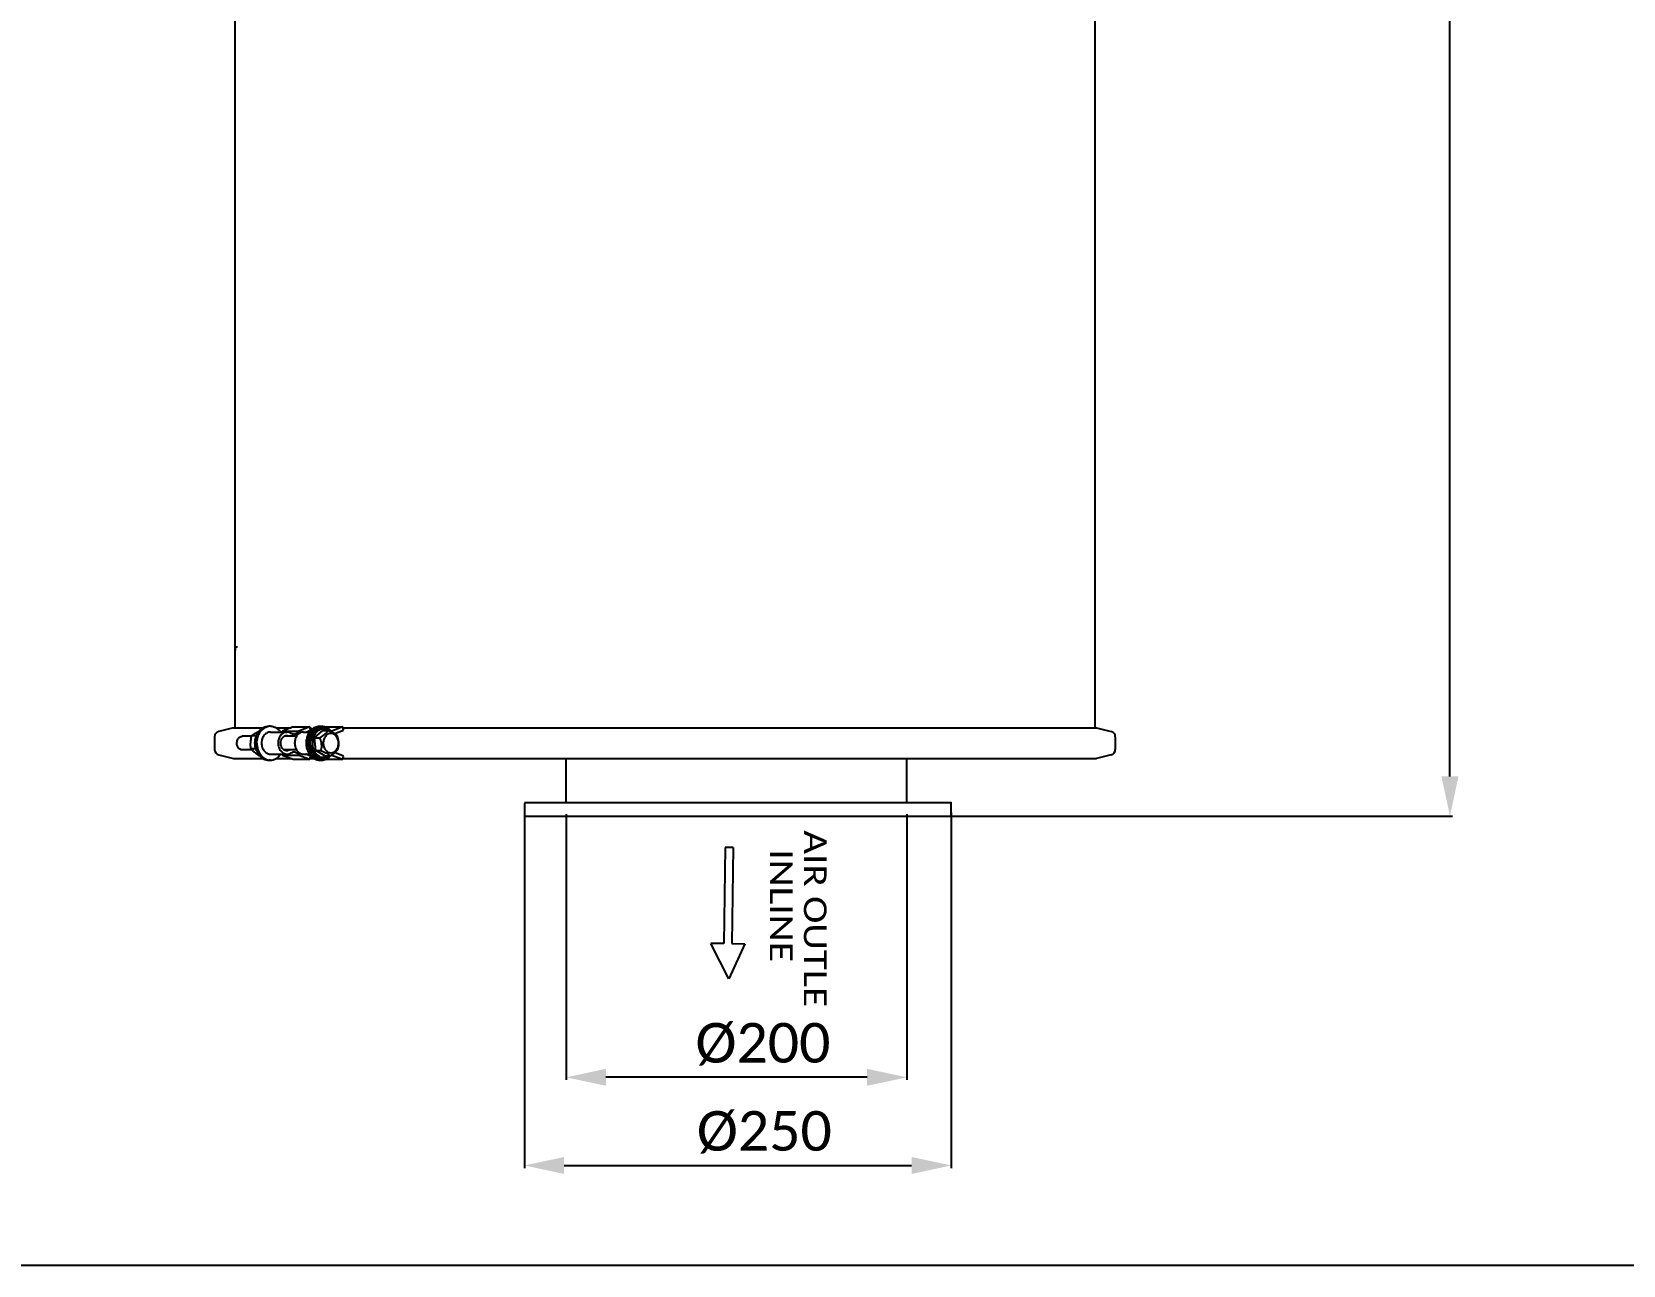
# Model space of a CAD drawing. Header units: millimetres. Extents: x 330 to 5284, y -2489 to 1657.
# Drawn here: x 2776 to 3712, y -2483 to -1758 of the extents above; entities that cross this region are included whole.
import ezdxf
from ezdxf.enums import TextEntityAlignment as Align

# ---------------------------------------------------------------- set-up
doc = ezdxf.new("R2010")
doc.units = ezdxf.units.MM
doc.header["$LTSCALE"] = 154
doc.header["$PDMODE"] = 3
doc.header["$PDSIZE"] = 8
doc.linetypes.add('CENTER', pattern=[0.6, 0.375, -0.075, 0.075, -0.075])
doc.layers.get('0').update_dxf_attribs({"linetype": 'CONTINUOUS'})
doc.layers.get('Defpoints').update_dxf_attribs({"linetype": 'CONTINUOUS'})
for name, color, linetype in [('00_BUW_DATUM', 7, 'CONTINUOUS'), ('02___PRT_ALL_AXES', 7, 'CONTINUOUS'), ('DEFAULT_1', 7, 'CENTER')]:
    doc.layers.add(name, color=color, linetype=linetype)
doc.styles.get("Standard").update_dxf_attribs({"font": 'calibri.ttf'})
doc.dimstyles.new('DIMSTYLE_3', dxfattribs={"dimtxt": 23.333333, "dimasz": 23.333333, "dimexe": 1.5, "dimexo": 1, "dimgap": 0.875, "dimtad": 1, "dimdsep": 46, "dimtxsty": 'Standard', "dimblk": '_FILLED', "dimblk1": '_FILLED', "dimblk2": '_FILLED', "dimcen": 0.09, "dimazin": 2, "dimtp": 0.01, "dimtm": 0.01, "dimtfac": 1, "dimtofl": 0, "dimtmove": 0, "dimatfit": 3, "dimldrblk": '_FILLED', "dimfxl": 1, "dimtolj": 1, "dimarcsym": 0})

# ---------------------------------------------------------------- blocks, each defined once
blk = doc.blocks.new('_FILLED')
at = {"color": 0, "linetype": 'ByBlock'}
blk.add_solid([(0, 0), (-1, 0.214), (-1, -0.214)], dxfattribs=at)
blk = doc.blocks.new('*D362')
at = {"color": 0, "lineweight": -2}
for p, q in [((3066.01, -2215.01), (3066.01, -2426.21)), ((3317.13, -2217.04), (3317.13, -2426.21)), ((3089.35, -2424.71), (3293.8, -2424.71))]:
    blk.add_line(p, q, dxfattribs=at)
at = {"layer": 'Defpoints', "color": 0}
for p in [(3066.01, -2214.01), (3317.13, -2216.04), (3317.13, -2424.71)]:
    blk.add_point(p, dxfattribs=at)
at = {"color": 0, "linetype": 'ByBlock', "lineweight": -2, "xscale": 23.3333333333, "yscale": 23.3333333333, "zscale": 23.3333333333, "rotation": 180}
blk.add_blockref('_FILLED', (3066.01, -2424.71), dxfattribs=at)
at = {"color": 0, "linetype": 'ByBlock', "lineweight": -2, "xscale": 23.3333333333, "yscale": 23.3333333333, "zscale": 23.3333333333}
blk.add_blockref('_FILLED', (3317.13, -2424.71), dxfattribs=at)
at = {"color": 0, "insert": (3207.13, -2392.72), "char_height": 23.333, "attachment_point": 2, "line_spacing_factor": 0.9}
blk.add_mtext('\\A1;%%c250', dxfattribs=at)
blk = doc.blocks.new('*D363')
at = {"color": 0, "lineweight": -2}
for p, q in [((3090.59, -2217.99), (3090.59, -2374.35)), ((3290.96, -2217.99), (3290.96, -2374.35)), ((3267.63, -2372.85), (3113.92, -2372.85))]:
    blk.add_line(p, q, dxfattribs=at)
at = {"layer": 'Defpoints', "color": 0}
for p in [(3090.59, -2216.99), (3290.96, -2216.99), (3090.59, -2372.85)]:
    blk.add_point(p, dxfattribs=at)
at = {"color": 0, "linetype": 'ByBlock', "lineweight": -2, "xscale": 23.3333333333, "yscale": 23.3333333333, "zscale": 23.3333333333, "rotation": 180}
blk.add_blockref('_FILLED', (3090.59, -2372.85), dxfattribs=at)
at = {"color": 0, "linetype": 'ByBlock', "lineweight": -2, "xscale": 23.3333333333, "yscale": 23.3333333333, "zscale": 23.3333333333}
blk.add_blockref('_FILLED', (3290.96, -2372.85), dxfattribs=at)
at = {"color": 0, "insert": (3206.33, -2340.87), "char_height": 23.333, "attachment_point": 2, "line_spacing_factor": 0.9}
blk.add_mtext('\\A1;%%c200', dxfattribs=at)
blk = doc.blocks.new('*D364')
at = {"color": 0, "lineweight": -2}
for p, q in [((3353.33, -1319.26), (3612.07, -1319.26)), ((3610.57, -2195.85), (3610.57, -1342.59)), ((3316.39, -2219.19), (3612.07, -2219.19))]:
    blk.add_line(p, q, dxfattribs=at)
at = {"layer": 'Defpoints', "color": 0}
for p in [(3352.33, -1319.26), (3610.57, -1319.26), (3315.39, -2219.19)]:
    blk.add_point(p, dxfattribs=at)
at = {"color": 0, "linetype": 'ByBlock', "lineweight": -2, "xscale": 23.3333333333, "yscale": 23.3333333333, "zscale": 23.3333333333}
for p, rotation in [((3610.57, -1319.26), 89.99999999999997), ((3610.57, -2219.19), 269.9999999999999)]:
    blk.add_blockref('_FILLED', p, dxfattribs=dict(at, rotation=rotation))
at = {"color": 0, "insert": (3578.58, -1648.74), "char_height": 23.333, "attachment_point": 2, "rotation": 90, "line_spacing_factor": 0.9}
blk.add_mtext('\\A1;900', dxfattribs=at)
blk = doc.blocks.new('ARROW_4_BL1', base_point=(2061.52, 1495.53))
at = {"color": 7, "linetype": 'Continuous'}
for p, q in [((2022.93, 1498.54), (2022.87, 1493.87)), ((2022.93, 1498.54), (2079.47, 1497.87)), ((2079.47, 1497.87), (2079.56, 1505.53)), ((2079.56, 1505.53), (2100.16, 1496.02)), ((2022.87, 1493.87), (2079.41, 1493.19)), ((2100.16, 1496.02), (2079.32, 1485.53)), ((2079.41, 1493.19), (2079.32, 1485.53))]:
    blk.add_line(p, q, dxfattribs=at)

msp = doc.modelspace()

# ---------------------------------------------------------------- linework, layer by layer
for p, q in [((2895.662, -2167.169), (2895.662, -1431.311)), ((2895.662, -2167.169), (2895.662, -2115.279)), ((2895.67, -2119.736), (2895.67, -2121.708)), ((2897.052, -2119.736), (2895.67, -2119.736)), ((2905.399, -2172.22), (2899.936, -2172.22)), ((2916.466, -2169.72), (2926.19, -2169.72)), ((2929.966, -2166.71), (2923.51, -2169.173)), ((2923.51, -2169.173), (2933.234, -2169.173)), ((2931.857, -2172.22), (2924.583, -2172.22)), ((2929.966, -2166.71), (2939.69, -2166.71)), ((2939.69, -2166.71), (2933.234, -2169.173)), ((2935.914, -2169.72), (2939.611, -2169.72)), ((2937.286, -2169.72), (2940.143, -2168.63)), ((2940.143, -2168.63), (2939.69, -2166.71)), ((2942.494, -2173.178), (2947.312, -2168.753)), ((2947.947, -2167.72), (2946.853, -2167.72)), ((2947.312, -2168.753), (2950.343, -2168.753)), ((2949.414, -2166.71), (2949.171, -2166.803)), ((2949.414, -2166.71), (2959.138, -2166.71)), ((2952.156, -2169.173), (2952.681, -2169.173)), ((2959.138, -2166.71), (2952.681, -2169.173)), ((2954.3, -2170.648), (2959.59, -2168.63)), ((2959.59, -2168.63), (2959.138, -2166.71)), ((2905.673, -2180.22), (2899.936, -2180.22)), ((2931.857, -2180.22), (2924.583, -2180.22)), ((2943.129, -2180.646), (2942.494, -2173.178)), ((2942.494, -2173.178), (2945.525, -2173.178)), ((2943.129, -2180.646), (2946.159, -2180.646)), ((2948.581, -2183.687), (2943.129, -2180.646)), ((2959.59, -2183.81), (2954.28, -2181.784)), ((2916.466, -2182.72), (2926.19, -2182.72)), ((2923.51, -2183.267), (2933.234, -2183.267)), ((2923.51, -2183.267), (2929.966, -2185.73)), ((2929.966, -2185.73), (2939.69, -2185.73)), ((2933.234, -2183.267), (2939.69, -2185.73)), ((2935.914, -2182.72), (2939.605, -2182.72)), ((2940.143, -2183.81), (2937.286, -2182.72)), ((2939.69, -2185.73), (2940.143, -2183.81)), ((2947.947, -2184.72), (2946.853, -2184.72)), ((2948.581, -2183.687), (2951.612, -2183.687)), ((2949.165, -2185.635), (2949.414, -2185.73)), ((2949.414, -2185.73), (2959.138, -2185.73)), ((2952.263, -2183.267), (2952.681, -2183.267)), ((2952.681, -2183.267), (2959.138, -2185.73)), ((2959.138, -2185.73), (2959.59, -2183.81))]:
    msp.add_line(p, q)
at = {"color": 0, "linetype": 'Continuous'}
msp.add_line((2726.777, -2483.375), (5283.569, -2483.375), dxfattribs=at)
for centre, radius, start, end in [((2948.797, -2167.012), 4.445, 325.220633, 330.912457), ((2937.709, -2178.869), 19.421, 20.465782, 21.363171), ((2929.645, -2176.993), 16.913, 347.528922, 348.512913), ((2945.128, -2177.711), 8.981, 317.388133, 320.439832), ((2948.743, -2185.459), 4.507, 29.107339, 32.038589)]:
    msp.add_arc(centre, radius, start, end)
for points, knots in [([(2897.308, -2178.467), (2896.976, -2177.851), (2896.613, -2176.436), (2896.91, -2174.659), (2897.582, -2173.461), (2898.255, -2172.768), (2899.057, -2172.323), (2899.648, -2172.22), (2899.936, -2172.22)], [0, 0, 0, 0, 0.264376, 0.5316024, 0.658784, 0.7785726, 0.8914155, 1, 1, 1, 1]), ([(2907.406, -2176.22), (2907.406, -2175.358), (2907.611, -2173.657), (2908.23, -2172.055), (2908.637, -2171.327)], [0, 0, 0, 0, 0.508363, 1, 1, 1, 1]), ([(2907.613, -2176.219), (2907.613, -2174.928), (2907.999, -2172.395), (2909.446, -2169.585), (2911.085, -2167.876), (2912.469, -2166.935), (2913.978, -2166.352), (2915.034, -2166.22), (2915.554, -2166.22)], [0, 0, 0, 0, 0.274998, 0.5356855, 0.6585206, 0.7759923, 0.8891877, 1, 1, 1, 1]), ([(2916.466, -2169.72), (2916.128, -2169.72), (2915.441, -2169.806), (2914.46, -2170.185), (2913.56, -2170.797), (2912.776, -2171.614), (2912.136, -2172.606), (2911.497, -2174.121), (2911.304, -2175.381), (2911.304, -2176.22)], [0, 0, 0, 0, 0.1106992, 0.22378, 0.3411331, 0.4638443, 0.592103, 0.7252814, 1, 1, 1, 1]), ([(2926.19, -2169.72), (2925.851, -2169.72), (2925.165, -2169.806), (2924.184, -2170.185), (2923.284, -2170.797), (2922.219, -2171.907), (2921.278, -2173.736), (2920.899, -2176.22), (2921.278, -2178.704), (2922.219, -2180.532), (2923.284, -2181.643), (2924.184, -2182.255), (2925.165, -2182.634), (2925.851, -2182.72), (2926.19, -2182.72)], [0, 0, 0, 0, 0.0554057, 0.1120035, 0.1707395, 0.2321573, 0.3625014, 0.5, 0.6374986, 0.7678427, 0.8292605, 0.8879965, 0.9445943, 1, 1, 1, 1]), ([(2926.19, -2180.72), (2925.956, -2180.72), (2925.481, -2180.66), (2924.56, -2180.305), (2923.551, -2179.426), (2922.791, -2177.941), (2922.526, -2176.22), (2922.791, -2174.499), (2923.551, -2173.014), (2924.56, -2172.134), (2925.481, -2171.78), (2925.956, -2171.72), (2926.19, -2171.72)], [0, 0, 0, 0, 0.0554793, 0.1121511, 0.2318035, 0.3623192, 0.5, 0.6376808, 0.7681965, 0.8878489, 0.9445207, 1, 1, 1, 1]), ([(2923.51, -2169.173), (2923.483, -2169.222), (2923.372, -2169.412), (2923.247, -2169.595), (2923.146, -2169.725)], [0, 0, 0, 0, 0.2530895, 1, 1, 1, 1]), ([(2928.666, -2170.517), (2928.299, -2170.264), (2927.503, -2169.862), (2926.621, -2169.72), (2926.19, -2169.72)], [0, 0, 0, 0, 0.5083419, 1, 1, 1, 1]), ([(2926.19, -2171.72), (2926.471, -2171.72), (2927.046, -2171.807), (2927.57, -2172.055), (2927.813, -2172.211)], [0, 0, 0, 0, 0.4924673, 1, 1, 1, 1]), ([(2930.353, -2171.059), (2930.059, -2171.059), (2929.458, -2170.963), (2928.916, -2170.689), (2928.666, -2170.517)], [0, 0, 0, 0, 0.491647, 1, 1, 1, 1]), ([(2933.234, -2169.173), (2933.077, -2169.455), (2932.712, -2169.974), (2932.012, -2170.585), (2931.211, -2170.971), (2930.635, -2171.06), (2930.353, -2171.059)], [0, 0, 0, 0, 0.2688994, 0.5233878, 0.7653702, 1, 1, 1, 1]), ([(2935.913, -2169.72), (2935.575, -2169.72), (2934.888, -2169.806), (2933.908, -2170.185), (2933.008, -2170.797), (2931.943, -2171.907), (2931.002, -2173.736), (2930.623, -2176.22), (2931.002, -2178.704), (2931.943, -2180.532), (2933.008, -2181.643), (2933.908, -2182.255), (2934.888, -2182.634), (2935.575, -2182.72), (2935.913, -2182.72)], [0, 0, 0, 0, 0.0554057, 0.1120035, 0.1707395, 0.2321573, 0.3625014, 0.5, 0.6374986, 0.7678427, 0.8292605, 0.8879965, 0.9445943, 1, 1, 1, 1]), ([(2940.488, -2182.682), (2939.99, -2181.94), (2939.176, -2180.282), (2938.572, -2177.556), (2938.59, -2174.728), (2939.228, -2172.013), (2940.443, -2169.618), (2942.153, -2167.728), (2943.919, -2166.698), (2945.414, -2166.288), (2946.173, -2166.22), (2946.549, -2166.22)], [0, 0, 0, 0, 0.1281816, 0.2617516, 0.3971945, 0.5305496, 0.6583535, 0.7785669, 0.8913848, 0.9460036, 1, 1, 1, 1]), ([(2941.095, -2182.359), (2940.454, -2181.405), (2939.742, -2179.762), (2939.325, -2177.441), (2939.261, -2175.041), (2939.735, -2172.674), (2940.73, -2170.572), (2941.691, -2169.213), (2942.843, -2168.104), (2944.146, -2167.29), (2945.555, -2166.802), (2947.015, -2166.663), (2948.469, -2166.88), (2949.859, -2167.443), (2951.132, -2168.326), (2951.859, -2169.088), (2952.191, -2169.507)], [0, 0, 0, 0, 0.1321552, 0.2010429, 0.2705554, 0.4073567, 0.4733988, 0.5369383, 0.597759, 0.6560343, 0.7123517, 0.767655, 0.8230881, 0.8797681, 0.9385702, 1, 1, 1, 1]), ([(2942.522, -2182.74), (2941.818, -2181.998), (2940.971, -2180.631), (2940.33, -2178.61), (2940.005, -2176.43), (2940.231, -2173.683), (2941.09, -2171.647), (2941.675, -2170.766)], [0, 0, 0, 0, 0.2390546, 0.3655645, 0.4946429, 0.7526607, 1, 1, 1, 1]), ([(2942.769, -2170.766), (2942.184, -2171.647), (2941.325, -2173.683), (2941.099, -2176.43), (2941.424, -2178.61), (2942.065, -2180.631), (2942.912, -2181.998), (2943.616, -2182.74)], [0, 0, 0, 0, 0.2473393, 0.5053571, 0.6344355, 0.7609454, 1, 1, 1, 1]), ([(2941.675, -2170.766), (2941.983, -2170.303), (2942.675, -2169.457), (2943.942, -2168.475), (2945.357, -2167.86), (2946.36, -2167.72), (2946.853, -2167.72)], [0, 0, 0, 0, 0.2668436, 0.5205726, 0.763402, 1, 1, 1, 1]), ([(2947.947, -2167.72), (2947.454, -2167.72), (2946.451, -2167.86), (2945.036, -2168.475), (2943.769, -2169.457), (2943.077, -2170.303), (2942.769, -2170.766)], [0, 0, 0, 0, 0.2365976, 0.4794278, 0.733158, 1, 1, 1, 1]), ([(2950.343, -2168.753), (2950.128, -2169.127), (2949.591, -2169.92), (2948.509, -2171.052), (2947.116, -2172.151), (2946.071, -2172.838), (2945.525, -2173.178)], [0, 0, 0, 0, 0.1960603, 0.4328037, 0.707593, 1, 1, 1, 1]), ([(2946.549, -2166.22), (2947.12, -2166.22), (2948.283, -2166.38), (2949.926, -2167.083), (2951.403, -2168.207), (2952.214, -2169.177), (2952.576, -2169.708)], [0, 0, 0, 0, 0.2368869, 0.4798464, 0.7334651, 1, 1, 1, 1]), ([(2955.822, -2173.019), (2955.505, -2172.431), (2954.698, -2171.391), (2952.991, -2170.481), (2951.096, -2170.499), (2949.402, -2171.444), (2948.166, -2173.083), (2947.52, -2175.154), (2947.532, -2177.369), (2947.995, -2178.787), (2948.337, -2179.421)], [0, 0, 0, 0, 0.1251935, 0.2399532, 0.3502493, 0.4653422, 0.590962, 0.7261776, 0.8650608, 1, 1, 1, 1]), ([(2952.015, -2169.437), (2951.73, -2169.166), (2951.125, -2168.679), (2950.115, -2168.131), (2949.046, -2167.795), (2948.311, -2167.72), (2947.947, -2167.72)], [0, 0, 0, 0, 0.2608711, 0.5128725, 0.7582272, 1, 1, 1, 1]), ([(2955.796, -2171.794), (2955.169, -2171.193), (2953.948, -2170.365), (2952.067, -2169.453), (2950.935, -2168.986), (2950.343, -2168.753)], [0, 0, 0, 0, 0.4151754, 0.6957488, 1, 1, 1, 1]), ([(2956.43, -2179.261), (2956.688, -2178.093), (2956.956, -2175.632), (2956.335, -2173.235), (2955.904, -2172.078)], [0, 0, 0, 0, 0.4922042, 1, 1, 1, 1]), ([(2899.936, -2180.22), (2899.677, -2180.22), (2899.149, -2180.137), (2898.151, -2179.649), (2897.58, -2178.972), (2897.308, -2178.467)], [0, 0, 0, 0, 0.2351953, 0.4779813, 1, 1, 1, 1]), ([(2908.637, -2181.112), (2908.23, -2180.385), (2907.611, -2178.783), (2907.406, -2177.082), (2907.406, -2176.22)], [0, 0, 0, 0, 0.4916375, 1, 1, 1, 1]), ([(2907.613, -2176.219), (2907.613, -2177.511), (2907.998, -2180.044), (2909.446, -2182.854), (2911.084, -2184.563), (2912.468, -2185.504), (2913.978, -2186.088), (2915.034, -2186.22), (2915.554, -2186.22)], [0, 0, 0, 0, 0.2749976, 0.5356865, 0.6585222, 0.7759939, 0.8891887, 1, 1, 1, 1]), ([(2911.304, -2176.22), (2911.304, -2177.059), (2911.497, -2178.319), (2912.136, -2179.834), (2912.776, -2180.825), (2913.56, -2181.643), (2914.46, -2182.255), (2915.441, -2182.634), (2916.128, -2182.72), (2916.466, -2182.72)], [0, 0, 0, 0, 0.2747186, 0.407897, 0.5361557, 0.6588669, 0.77622, 0.8893008, 1, 1, 1, 1]), ([(2927.813, -2180.229), (2927.57, -2180.385), (2927.046, -2180.633), (2926.471, -2180.72), (2926.19, -2180.72)], [0, 0, 0, 0, 0.5075327, 1, 1, 1, 1]), ([(2928.666, -2181.923), (2928.916, -2181.751), (2929.458, -2181.477), (2930.059, -2181.38), (2930.353, -2181.38)], [0, 0, 0, 0, 0.508353, 1, 1, 1, 1]), ([(2930.353, -2181.38), (2930.635, -2181.38), (2931.211, -2181.469), (2932.012, -2181.855), (2932.712, -2182.465), (2933.077, -2182.985), (2933.234, -2183.267)], [0, 0, 0, 0, 0.2346298, 0.4766122, 0.7311006, 1, 1, 1, 1]), ([(2945.525, -2173.178), (2945.972, -2174.324), (2946.488, -2176.133), (2946.513, -2178.584), (2946.337, -2179.783), (2946.22, -2180.361)], [0, 0, 0, 0, 0.5045014, 0.7579174, 1, 1, 1, 1]), ([(2946.159, -2180.646), (2946.752, -2180.878), (2947.883, -2181.346), (2949.764, -2182.258), (2950.985, -2183.086), (2951.612, -2183.687)], [0, 0, 0, 0, 0.3042557, 0.5848144, 1, 1, 1, 1]), ([(2948.337, -2179.421), (2948.654, -2180.009), (2949.461, -2181.049), (2951.168, -2181.959), (2953.062, -2181.941), (2954.757, -2180.996), (2955.992, -2179.357), (2956.639, -2177.285), (2956.627, -2175.071), (2956.163, -2173.653), (2955.822, -2173.019)], [0, 0, 0, 0, 0.1251935, 0.2399532, 0.3502493, 0.4653422, 0.590962, 0.7261776, 0.8650608, 1, 1, 1, 1]), ([(2951.612, -2183.687), (2952.159, -2183.346), (2953.204, -2182.66), (2954.597, -2181.56), (2955.678, -2180.429), (2956.216, -2179.636), (2956.43, -2179.261)], [0, 0, 0, 0, 0.2924111, 0.5671864, 0.8039389, 1, 1, 1, 1]), ([(2923.146, -2182.715), (2923.18, -2182.758), (2923.311, -2182.935), (2923.429, -2183.122), (2923.51, -2183.267)], [0, 0, 0, 0, 0.2469613, 1, 1, 1, 1]), ([(2926.19, -2182.72), (2926.621, -2182.72), (2927.503, -2182.578), (2928.299, -2182.176), (2928.666, -2181.923)], [0, 0, 0, 0, 0.4916581, 1, 1, 1, 1]), ([(2940.488, -2182.682), (2940.85, -2183.22), (2941.663, -2184.203), (2943.147, -2185.344), (2944.802, -2186.057), (2945.973, -2186.22), (2946.549, -2186.22)], [0, 0, 0, 0, 0.2666955, 0.5203718, 0.7632639, 1, 1, 1, 1]), ([(2941.095, -2182.359), (2941.399, -2182.811), (2942.074, -2183.646), (2943.286, -2184.657), (2944.634, -2185.361), (2946.07, -2185.728), (2947.537, -2185.74), (2948.977, -2185.397), (2950.332, -2184.715), (2951.131, -2184.067), (2951.501, -2183.702)], [0, 0, 0, 0, 0.1349497, 0.2640494, 0.3880055, 0.5083779, 0.6274113, 0.7476177, 0.8712733, 1, 1, 1, 1]), ([(2946.853, -2184.72), (2946.461, -2184.72), (2945.667, -2184.632), (2944.52, -2184.242), (2943.448, -2183.609), (2942.816, -2183.049), (2942.522, -2182.74)], [0, 0, 0, 0, 0.2406782, 0.4854717, 0.7378101, 1, 1, 1, 1]), ([(2943.616, -2182.74), (2943.91, -2183.049), (2944.542, -2183.609), (2945.614, -2184.242), (2946.761, -2184.632), (2947.555, -2184.72), (2947.947, -2184.72)], [0, 0, 0, 0, 0.2621899, 0.5145283, 0.7593218, 1, 1, 1, 1]), ([(2946.549, -2186.22), (2947.021, -2186.22), (2947.976, -2186.112), (2949.353, -2185.633), (2950.636, -2184.856), (2951.388, -2184.17), (2951.737, -2183.791)], [0, 0, 0, 0, 0.2403339, 0.4849519, 0.737405, 1, 1, 1, 1]), ([(2947.947, -2184.72), (2948.507, -2184.72), (2949.651, -2184.537), (2950.684, -2184.02), (2951.162, -2183.694)], [0, 0, 0, 0, 0.491785, 1, 1, 1, 1])]:
    msp.add_open_spline(points, degree=3, knots=knots)
at = {"layer": '00_BUW_DATUM'}
for p, q in [((2908.298, -2172.003), (2905.446, -2172.003)), ((2916.466, -2166.22), (2915.554, -2166.22)), ((2945.637, -2166.22), (2946.549, -2166.22)), ((2907.926, -2179.488), (2905.011, -2179.488)), ((2910.297, -2183.705), (2909.942, -2183.705)), ((2916.466, -2186.22), (2915.554, -2186.22)), ((2945.637, -2186.22), (2946.549, -2186.22))]:
    msp.add_line(p, q, dxfattribs=at)
for centre, start, end in [((2916.468, -2172.559), 90.013185, 98.212976), ((2916.468, -2179.881), 261.787138, 269.986807)]:
    msp.add_arc(centre, 6.339, start, end, dxfattribs=at)
for points, knots in [([(2904.876, -2175.746), (2904.913, -2175.112), (2905.052, -2173.855), (2905.303, -2172.615), (2905.446, -2172.003)], [0, 0, 0, 0, 0.5020927, 1, 1, 1, 1]), ([(2905.446, -2172.003), (2905.794, -2171.722), (2906.551, -2171.149), (2907.347, -2170.63), (2907.776, -2170.369)], [0, 0, 0, 0, 0.4706904, 1, 1, 1, 1]), ([(2907.776, -2170.369), (2907.946, -2170.265), (2908.66, -2169.842), (2909.393, -2169.45), (2909.955, -2169.162)], [0, 0, 0, 0, 0.2392147, 1, 1, 1, 1]), ([(2908.525, -2176.219), (2908.525, -2175.019), (2908.859, -2172.661), (2910.112, -2169.999), (2911.544, -2168.302), (2912.766, -2167.309), (2914.115, -2166.61), (2915.08, -2166.354), (2915.562, -2166.285)], [0, 0, 0, 0, 0.2728678, 0.5333606, 0.656861, 0.7752722, 0.8892145, 1, 1, 1, 1]), ([(2916.466, -2166.22), (2917.038, -2166.22), (2918.202, -2166.381), (2919.847, -2167.085), (2921.326, -2168.212), (2922.137, -2169.185), (2922.499, -2169.717)], [0, 0, 0, 0, 0.2368609, 0.4798099, 0.7334457, 1, 1, 1, 1]), ([(2939.577, -2182.682), (2939.078, -2181.94), (2938.264, -2180.282), (2937.661, -2177.556), (2937.678, -2174.728), (2938.316, -2172.013), (2939.532, -2169.618), (2941.241, -2167.728), (2943.007, -2166.698), (2944.502, -2166.288), (2945.261, -2166.22), (2945.637, -2166.22)], [0, 0, 0, 0, 0.1281816, 0.2617517, 0.3971947, 0.5305499, 0.6583537, 0.7785671, 0.8913848, 0.9460035, 1, 1, 1, 1]), ([(2905.011, -2179.488), (2904.939, -2178.874), (2904.832, -2177.627), (2904.839, -2176.375), (2904.876, -2175.746)], [0, 0, 0, 0, 0.4954049, 1, 1, 1, 1]), ([(2907.124, -2181.597), (2906.726, -2181.257), (2905.994, -2180.581), (2905.319, -2179.847), (2905.011, -2179.488)], [0, 0, 0, 0, 0.5250988, 1, 1, 1, 1]), ([(2909.942, -2183.705), (2909.69, -2183.535), (2908.723, -2182.87), (2907.784, -2182.162), (2907.124, -2181.597)], [0, 0, 0, 0, 0.2591966, 1, 1, 1, 1]), ([(2908.525, -2176.219), (2908.525, -2177.419), (2908.859, -2179.778), (2910.112, -2182.44), (2911.543, -2184.137), (2912.766, -2185.131), (2914.115, -2185.83), (2915.08, -2186.085), (2915.562, -2186.155)], [0, 0, 0, 0, 0.2728673, 0.5333615, 0.6568624, 0.7752736, 0.8892154, 1, 1, 1, 1]), ([(2916.466, -2186.22), (2917.038, -2186.22), (2918.202, -2186.059), (2919.847, -2185.355), (2921.326, -2184.227), (2922.137, -2183.255), (2922.499, -2182.723)], [0, 0, 0, 0, 0.236861, 0.47981, 0.7334458, 1, 1, 1, 1]), ([(2939.577, -2182.682), (2939.938, -2183.22), (2940.751, -2184.203), (2942.236, -2185.344), (2943.89, -2186.057), (2945.062, -2186.22), (2945.637, -2186.22)], [0, 0, 0, 0, 0.266689, 0.5203714, 0.7632639, 1, 1, 1, 1])]:
    msp.add_open_spline(points, degree=3, knots=knots, dxfattribs=at)
at = {"layer": '02___PRT_ALL_AXES'}
for p, q in [((3401.662, -1431.311), (3401.662, -2167.169)), ((2894.77, -2167.169), (2886.079, -2169.363)), ((2894.77, -2167.169), (2912.19, -2167.169)), ((2919.825, -2167.169), (2928.764, -2167.169)), ((2937.572, -2169.72), (2940.226, -2168.903)), ((2939.798, -2167.169), (2940.498, -2167.169)), ((2939.846, -2167.369), (2940.498, -2167.169)), ((2940.742, -2168.349), (2940.498, -2167.169)), ((2959.246, -2167.169), (3402.554, -2167.169)), ((3402.554, -2167.169), (3411.246, -2169.363)), ((2883.662, -2172.466), (2883.662, -2179.974)), ((3413.662, -2172.466), (3413.662, -2179.974)), ((2886.079, -2183.076), (2894.77, -2185.271)), ((2894.77, -2185.271), (2912.19, -2185.271)), ((2919.825, -2185.271), (2928.764, -2185.271)), ((2940.238, -2183.541), (2937.572, -2182.72)), ((2939.798, -2185.271), (2942.273, -2185.271)), ((2940.498, -2185.271), (2939.846, -2185.07)), ((2940.743, -2184.085), (2940.498, -2185.271)), ((2959.246, -2185.271), (3402.554, -2185.271)), ((3411.246, -2183.076), (3402.554, -2185.271))]:
    msp.add_line(p, q, dxfattribs=at)
for centre, start, end in [((2886.862, -2172.466), 104.172338, 180), ((3410.462, -2172.466), 0, 75.827662), ((2886.862, -2179.974), 180, 255.827662), ((3410.462, -2179.974), 284.172338, 0)]:
    msp.add_arc(centre, 3.2, start, end, dxfattribs=at)
at = {"layer": 'DEFAULT_1'}
for p, q in [((3090.591, -2211.327), (3090.591, -2185.174)), ((3290.964, -2211.327), (3290.964, -2185.174)), ((3066.012, -2211.644), (3066.012, -2219.502)), ((3317.134, -2218.855), (3317.134, -2210.997))]:
    msp.add_line(p, q, dxfattribs=at)
at = {"layer": 'DEFAULT_1', "linetype": 'ByBlock'}
for p, q in [((3317.134, -2211.327), (3066.012, -2211.327)), ((3066.012, -2219.185), (3317.134, -2219.185))]:
    msp.add_line(p, q, dxfattribs=at)

# ---------------------------------------------------------------- block references
at = {"rotation": 270}
msp.add_blockref('ARROW_4_BL1', (3185.718, -2276.261), dxfattribs=at)

# ---------------------------------------------------------------- texts
for s, width, p, p2 in [('AIR OUTLE', 1.152997, (3230.415, -2227.483), (3230.415, -2331.608)), ('  INLINE', 1.170867, (3210.415, -2227.483), (3210.415, -2305.097))]:
    msp.add_text(s, height=13.3333, rotation=270, dxfattribs=dict(width=width)).set_placement(p, p2, align=Align.FIT)

# ---------------------------------------------------------------- dimensions: what is measured, and where the dimension line sits
for base, p1, p2, angle, text, picture, middle in [((3610.566, -1319.26), (3315.389, -2219.185), (3352.329, -1319.26), 90, '900', '*D364', (3610.566, -1648.743)), ((3090.591, -2372.853), (3290.964, -2216.993), (3090.591, -2216.993), 180, '%%c200', '*D363', (3206.333, -2372.853))]:
    dim = msp.add_linear_dim(base=base, p1=p1, p2=p2, angle=angle, text=text, dimstyle='DIMSTYLE_3', override={"dimtxsty": 'Standard'})
    dim.commit()
    dim.dimension.update_dxf_attribs({"geometry": picture, "text_midpoint": middle, "dimtype": 160})
dim = msp.add_linear_dim(base=(3317.134, -2424.707), p1=(3066.012, -2214.008), p2=(3317.134, -2216.039), text='%%c250', dimstyle='DIMSTYLE_3', override={"dimtxsty": 'Standard'})
dim.commit()
dim.dimension.update_dxf_attribs({"geometry": '*D362', "text_midpoint": (3207.129, -2424.707), "dimtype": 160})

doc.saveas('drawing.dxf')
